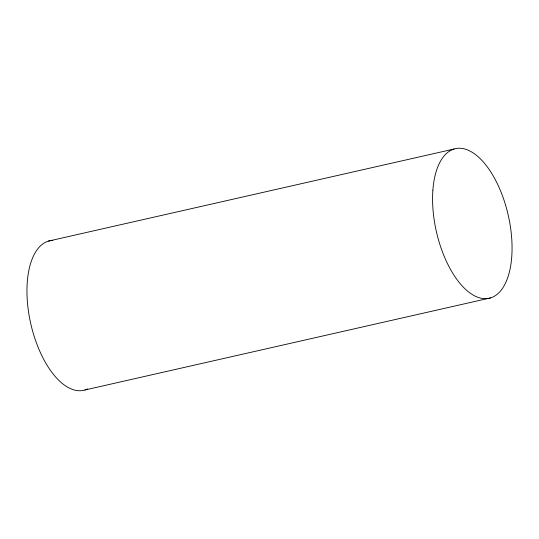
<?xml version="1.0" encoding="UTF-8"?>
<svg xmlns="http://www.w3.org/2000/svg" width="539" height="539" viewBox="0 0 539 539"><rect width="100%" height="100%" fill="white"/><g stroke="black" fill="none" stroke-linecap="round" stroke-linejoin="round"><path stroke-width="0.81" d="M48.476 241.095L454.094 149.013M84.906 389.987L490.524 297.905M87.621 388.909A76.679 36.847 77.2 0 1 31.019 324.828A76.679 36.847 77.2 0 1 52.755 240.347M432.884 190.152A76.679 36.847 77.2 0 0 487.694 298.525A76.679 36.847 77.2 0 0 496.352 181.71A76.679 36.847 77.2 0 0 432.884 190.152"/></g></svg>
